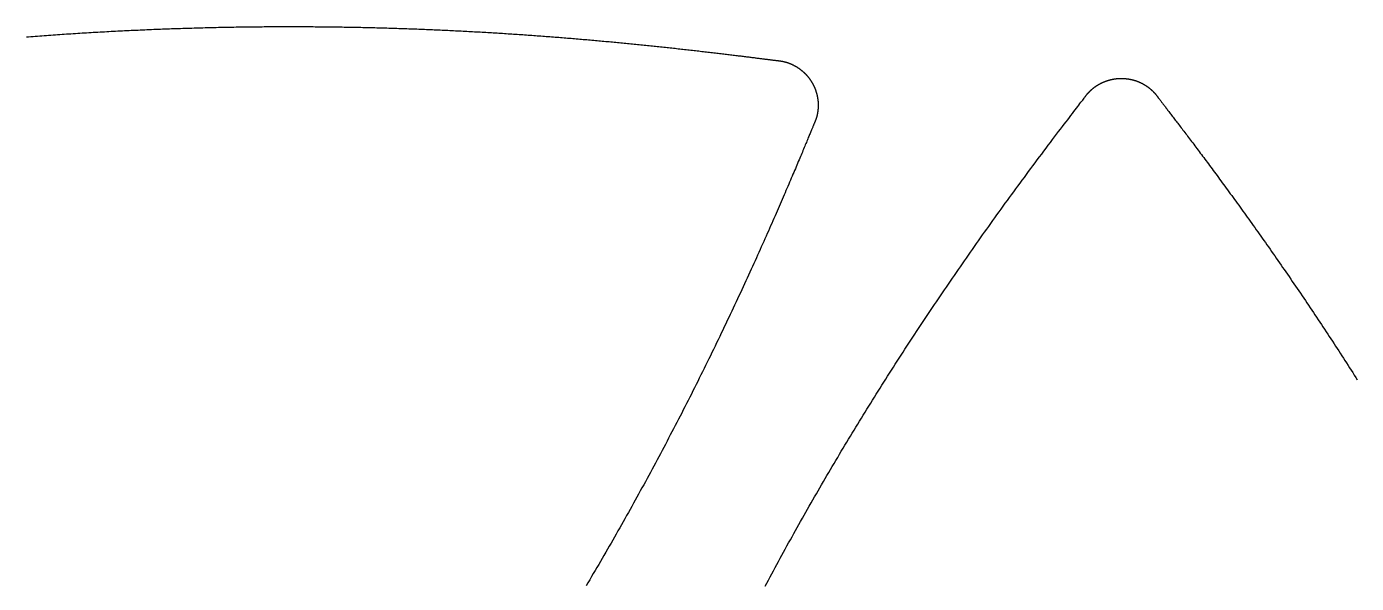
# Model space of a CAD drawing. Extents: x -3 to 136, y 0 to 121.
# Drawn here: x 27.73 to 54.78, y 16.17 to 27.5 of the extents above; entities that cross this region are included whole.
import ezdxf

# ---------------------------------------------------------------- set-up
doc = ezdxf.new("R2010")
doc.units = 0
doc.layers.get('0').update_dxf_attribs({"linetype": 'CONTINUOUS'})

msp = doc.modelspace()

# ---------------------------------------------------------------- linework, layer by layer
for points in [[(27.7228, 27.2941, 0), (27.7682, 27.2977, 0), (27.8136, 27.3011, 0), (27.8589, 27.3046, 0), (27.9043, 27.308, 0), (27.9497, 27.3114, 0), (27.9951, 27.3148, 0), (28.0405, 27.3182, 0), (28.0859, 27.3215, 0), (28.1313, 27.3248, 0), (28.1767, 27.328, 0), (28.2221, 27.3313, 0), (28.2675, 27.3345, 0), (28.3129, 27.3376, 0), (28.3583, 27.3408, 0), (28.4037, 27.3439, 0), (28.4491, 27.347, 0), (28.4945, 27.35, 0), (28.5399, 27.3531, 0), (28.5853, 27.356, 0), (28.6307, 27.359, 0), (28.6762, 27.362, 0), (28.7216, 27.3649, 0), (28.767, 27.3677, 0), (28.8124, 27.3706, 0), (28.8578, 27.3734, 0), (28.9032, 27.3762, 0), (28.9487, 27.379, 0), (28.9941, 27.3817, 0), (29.0395, 27.3844, 0), (29.0849, 27.3871, 0), (29.1304, 27.3897, 0), (29.1758, 27.3923, 0), (29.2213, 27.3949, 0), (29.2667, 27.3975, 0), (29.3122, 27.4, 0), (29.3576, 27.4025, 0), (29.4031, 27.4049, 0), (29.4485, 27.4074, 0), (29.494, 27.4098, 0), (29.5395, 27.4122, 0), (29.585, 27.4145, 0), (29.6304, 27.4168, 0), (29.6759, 27.4191, 0), (29.7214, 27.4214, 0), (29.7669, 27.4236, 0), (29.8124, 27.4258, 0), (29.8579, 27.428, 0), (29.9034, 27.4301, 0), (29.949, 27.4322, 0), (29.9945, 27.4343, 0), (30.04, 27.4363, 0), (30.0856, 27.4383, 0), (30.1311, 27.4403, 0), (30.1767, 27.4423, 0), (30.2222, 27.4442, 0), (30.2678, 27.4461, 0), (30.3134, 27.448, 0), (30.3589, 27.4498, 0), (30.4045, 27.4516, 0), (30.4501, 27.4534, 0), (30.4957, 27.4552, 0), (30.5413, 27.4569, 0), (30.5869, 27.4586, 0), (30.6326, 27.4602, 0), (30.6782, 27.4618, 0), (30.7238, 27.4634, 0), (30.7695, 27.465, 0), (30.8151, 27.4665, 0), (30.8608, 27.468, 0), (30.9065, 27.4695, 0), (30.9522, 27.471, 0), (30.9979, 27.4724, 0), (31.0435, 27.4738, 0), (31.089, 27.4751, 0), (31.1346, 27.4764, 0), (31.18, 27.4777, 0), (31.2254, 27.479, 0), (31.2708, 27.4802, 0), (31.3161, 27.4814, 0), (31.3613, 27.4825, 0), (31.4065, 27.4837, 0), (31.4517, 27.4848, 0), (31.4968, 27.4858, 0), (31.5418, 27.4869, 0), (31.5868, 27.4879, 0), (31.6318, 27.4888, 0), (31.6767, 27.4898, 0), (31.7215, 27.4907, 0), (31.7663, 27.4916, 0), (31.811, 27.4924, 0), (31.8557, 27.4932, 0), (31.9003, 27.494, 0), (31.9449, 27.4948, 0), (31.9894, 27.4955, 0), (32.0339, 27.4962, 0), (32.0783, 27.4969, 0), (32.1227, 27.4975, 0), (32.167, 27.4981, 0), (32.2113, 27.4987, 0), (32.2555, 27.4993, 0), (32.2997, 27.4998, 0), (32.3438, 27.5003, 0), (32.3878, 27.5007, 0), (32.4318, 27.5012, 0), (32.4758, 27.5016, 0), (32.5197, 27.5019, 0), (32.5635, 27.5023, 0), (32.6073, 27.5026, 0), (32.6511, 27.5029, 0), (32.6948, 27.5032, 0), (32.7384, 27.5034, 0), (32.782, 27.5036, 0), (32.8255, 27.5038, 0), (32.869, 27.5039, 0), (32.9124, 27.504, 0), (32.9558, 27.5041, 0), (32.9991, 27.5042, 0), (33.0424, 27.5042, 0), (33.0856, 27.5042, 0), (33.1288, 27.5042, 0), (33.1719, 27.5042, 0), (33.215, 27.5041, 0), (33.258, 27.504, 0), (33.301, 27.5039, 0), (33.3439, 27.5037, 0), (33.3868, 27.5035, 0), (33.4296, 27.5033, 0), (33.4723, 27.5031, 0), (33.515, 27.5028, 0), (33.5577, 27.5025, 0), (33.6003, 27.5022, 0), (33.6428, 27.5019, 0), (33.6853, 27.5015, 0), (33.7278, 27.5011, 0), (33.7702, 27.5007, 0), (33.8125, 27.5003, 0), (33.8548, 27.4998, 0), (33.897, 27.4993, 0), (33.9392, 27.4988, 0), (33.9813, 27.4982, 0), (34.0234, 27.4976, 0), (34.0654, 27.497, 0), (34.1074, 27.4964, 0), (34.1494, 27.4958, 0), (34.1912, 27.4951, 0), (34.233, 27.4944, 0), (34.2748, 27.4937, 0), (34.3165, 27.4929, 0), (34.3582, 27.4922, 0), (34.3998, 27.4914, 0), (34.4414, 27.4905, 0), (34.4829, 27.4897, 0), (34.5243, 27.4888, 0), (34.5657, 27.4879, 0), (34.6071, 27.487, 0), (34.6484, 27.4861, 0), (34.6897, 27.4851, 0), (34.7309, 27.4841, 0), (34.772, 27.4831, 0), (34.8131, 27.4821, 0), (34.8541, 27.481, 0), (34.8951, 27.4799, 0), (34.9361, 27.4788, 0), (34.977, 27.4777, 0), (35.0178, 27.4765, 0), (35.0586, 27.4753, 0), (35.0993, 27.4741, 0), (35.14, 27.4729, 0), (35.1806, 27.4717, 0), (35.2212, 27.4704, 0), (35.2617, 27.4691, 0), (35.3022, 27.4678, 0), (35.3426, 27.4665, 0), (35.383, 27.4651, 0), (35.4233, 27.4637, 0), (35.4636, 27.4623, 0), (35.5038, 27.4609, 0), (35.544, 27.4595, 0), (35.5841, 27.458, 0), (35.6241, 27.4565, 0), (35.6641, 27.455, 0), (35.7041, 27.4535, 0), (35.744, 27.4519, 0), (35.7838, 27.4504, 0), (35.8236, 27.4488, 0), (35.8634, 27.4472, 0), (35.9031, 27.4455, 0), (35.9427, 27.4439, 0), (35.9823, 27.4422, 0), (36.0219, 27.4405, 0), (36.0614, 27.4388, 0), (36.1008, 27.437, 0), (36.1402, 27.4353, 0), (36.1795, 27.4335, 0), (36.2188, 27.4317, 0), (36.258, 27.4299, 0), (36.2972, 27.428, 0), (36.3363, 27.4262, 0), (36.3754, 27.4243, 0), (36.4144, 27.4224, 0), (36.4534, 27.4205, 0), (36.4923, 27.4186, 0), (36.5312, 27.4166, 0), (36.57, 27.4146, 0), (36.6088, 27.4126, 0), (36.6475, 27.4106, 0), (36.6862, 27.4086, 0), (36.7248, 27.4066, 0), (36.7633, 27.4045, 0), (36.8019, 27.4024, 0), (36.8403, 27.4003, 0), (36.8787, 27.3982, 0), (36.9171, 27.396, 0), (36.9554, 27.3939, 0), (36.9936, 27.3917, 0), (37.0318, 27.3895, 0), (37.07, 27.3873, 0), (37.1081, 27.3851, 0), (37.1461, 27.3828, 0), (37.1841, 27.3805, 0), (37.222, 27.3783, 0), (37.2599, 27.376, 0), (37.2978, 27.3736, 0), (37.3356, 27.3713, 0), (37.3733, 27.369, 0), (37.411, 27.3666, 0), (37.4486, 27.3642, 0), (37.4862, 27.3618, 0), (37.5237, 27.3594, 0), (37.5612, 27.3569, 0), (37.5986, 27.3545, 0), (37.636, 27.352, 0), (37.6733, 27.3495, 0), (37.7106, 27.347, 0), (37.7478, 27.3445, 0), (37.785, 27.342, 0), (37.8221, 27.3394, 0), (37.8591, 27.3369, 0), (37.8961, 27.3343, 0), (37.9331, 27.3317, 0), (37.97, 27.3291, 0), (38.0069, 27.3265, 0), (38.0437, 27.3238, 0), (38.0804, 27.3212, 0), (38.1171, 27.3185, 0), (38.1538, 27.3158, 0), (38.1904, 27.3131, 0), (38.2269, 27.3104, 0), (38.2634, 27.3077, 0), (38.2999, 27.3049, 0), (38.3363, 27.3021, 0), (38.3726, 27.2994, 0), (38.4089, 27.2966, 0), (38.4452, 27.2938, 0), (38.4813, 27.291, 0), (38.5175, 27.2881, 0), (38.5536, 27.2853, 0), (38.5896, 27.2824, 0), (38.6256, 27.2796, 0), (38.6615, 27.2767, 0), (38.6974, 27.2738, 0), (38.7332, 27.2709, 0), (38.769, 27.2679, 0), (38.8047, 27.265, 0), (38.8404, 27.262, 0), (38.876, 27.2591, 0), (38.9116, 27.2561, 0), (38.9471, 27.2531, 0), (38.9826, 27.2501, 0), (39.018, 27.2471, 0), (39.0534, 27.2441, 0), (39.0887, 27.241, 0), (39.1239, 27.238, 0), (39.1591, 27.2349, 0), (39.1943, 27.2318, 0), (39.2294, 27.2287, 0), (39.2645, 27.2256, 0), (39.2995, 27.2225, 0), (39.3344, 27.2194, 0), (39.3693, 27.2163, 0), (39.4042, 27.2131, 0), (39.439, 27.21, 0), (39.4737, 27.2068, 0), (39.5084, 27.2036, 0), (39.5431, 27.2004, 0), (39.5777, 27.1972, 0), (39.6122, 27.194, 0), (39.6467, 27.1908, 0), (39.6811, 27.1875, 0), (39.7155, 27.1843, 0), (39.7499, 27.181, 0), (39.7842, 27.1778, 0), (39.8184, 27.1745, 0), (39.8526, 27.1712, 0), (39.8867, 27.1679, 0), (39.9208, 27.1646, 0), (39.9548, 27.1613, 0), (39.9888, 27.158, 0), (40.0227, 27.1546, 0), (40.0566, 27.1513, 0), (40.0904, 27.1479, 0), (40.1242, 27.1446, 0), (40.1579, 27.1412, 0), (40.1916, 27.1378, 0), (40.2252, 27.1344, 0), (40.2588, 27.131, 0), (40.2923, 27.1276, 0), (40.3258, 27.1242, 0), (40.3592, 27.1208, 0), (40.3925, 27.1173, 0), (40.4259, 27.1139, 0), (40.4591, 27.1104, 0), (40.4923, 27.107, 0), (40.5255, 27.1035, 0), (40.5586, 27.1, 0), (40.5916, 27.0965, 0), (40.6247, 27.0931, 0), (40.6576, 27.0896, 0), (40.6905, 27.086, 0), (40.7234, 27.0825, 0), (40.7562, 27.079, 0), (40.7889, 27.0755, 0), (40.8216, 27.0719, 0), (40.8543, 27.0684, 0), (40.8868, 27.0648, 0), (40.9194, 27.0613, 0), (40.9519, 27.0577, 0), (40.9843, 27.0541, 0), (41.0167, 27.0506, 0), (41.0491, 27.047, 0), (41.0813, 27.0434, 0), (41.1136, 27.0398, 0), (41.1458, 27.0362, 0), (41.1779, 27.0326, 0), (41.21, 27.029, 0), (41.242, 27.0253, 0), (41.274, 27.0217, 0), (41.3059, 27.0181, 0), (41.3378, 27.0144, 0), (41.3696, 27.0108, 0), (41.4014, 27.0071, 0), (41.4331, 27.0035, 0), (41.4647, 26.9998, 0), (41.4961, 26.9962, 0), (41.5272, 26.9926, 0), (41.5582, 26.989, 0), (41.589, 26.9854, 0), (41.6195, 26.9818, 0), (41.6499, 26.9782, 0), (41.68, 26.9746, 0), (41.7099, 26.9711, 0), (41.7396, 26.9676, 0), (41.769, 26.9641, 0), (41.7982, 26.9606, 0), (41.8272, 26.9571, 0), (41.856, 26.9537, 0), (41.8844, 26.9503, 0), (41.9127, 26.9469, 0), (41.9407, 26.9435, 0), (41.9684, 26.9402, 0), (41.9959, 26.9368, 0), (42.0231, 26.9335, 0), (42.05, 26.9303, 0), (42.0767, 26.927, 0), (42.103, 26.9238, 0), (42.1291, 26.9206, 0), (42.155, 26.9174, 0), (42.1805, 26.9143, 0), (42.2057, 26.9112, 0), (42.2307, 26.9081, 0), (42.2553, 26.9051, 0), (42.2796, 26.9021, 0), (42.3037, 26.8991, 0), (42.3274, 26.8961, 0), (42.3508, 26.8932, 0), (42.3739, 26.8904, 0), (42.3966, 26.8875, 0), (42.4191, 26.8847, 0), (42.4411, 26.882, 0), (42.4629, 26.8792, 0), (42.4843, 26.8766, 0), (42.5054, 26.8739, 0), (42.5261, 26.8713, 0), (42.5465, 26.8688, 0), (42.5665, 26.8662, 0), (42.5862, 26.8638, 0), (42.6055, 26.8613, 0), (42.6244, 26.859, 0), (42.643, 26.8566, 0), (42.6612, 26.8543, 0), (42.679, 26.8521, 0), (42.6964, 26.8499, 0), (42.7134, 26.8477, 0), (42.7301, 26.8456, 0), (42.7463, 26.8436, 0), (42.7622, 26.8416, 0), (42.7776, 26.8396, 0), (42.7927, 26.8377, 0), (42.8073, 26.8359, 0), (42.8215, 26.8341, 0), (42.8353, 26.8323, 0), (42.8487, 26.8307, 0), (42.8617, 26.829, 0), (42.8742, 26.8275, 0), (42.8863, 26.826, 0), (42.8979, 26.8245, 0), (42.9091, 26.8231, 0), (42.9199, 26.8218, 0), (42.9302, 26.8205, 0), (42.9401, 26.8193, 0), (42.9495, 26.8181, 0), (42.9584, 26.8171, 0), (42.9669, 26.816, 0), (42.9749, 26.8151, 0), (42.9824, 26.8142, 0), (42.9895, 26.8133, 0), (42.9961, 26.8126, 0), (43.0022, 26.8119, 0), (43.0078, 26.8113, 0), (43.0129, 26.8107, 0), (43.0175, 26.8102, 0), (43.0216, 26.8098, 0)], [(43.0216, 26.8098, 0), (43.026, 26.8093, 0), (43.0305, 26.8089, 0), (43.0349, 26.8084, 0), (43.0393, 26.8078, 0), (43.0437, 26.8073, 0), (43.0482, 26.8067, 0), (43.0526, 26.8061, 0), (43.057, 26.8055, 0), (43.0614, 26.8049, 0), (43.0658, 26.8042, 0), (43.0702, 26.8035, 0), (43.0746, 26.8028, 0), (43.079, 26.8021, 0), (43.0833, 26.8014, 0), (43.0877, 26.8006, 0), (43.0921, 26.7998, 0), (43.0965, 26.799, 0), (43.1008, 26.7981, 0), (43.1052, 26.7973, 0), (43.1096, 26.7964, 0), (43.1139, 26.7955, 0), (43.1183, 26.7946, 0), (43.1226, 26.7936, 0), (43.1269, 26.7926, 0), (43.1313, 26.7916, 0), (43.1356, 26.7906, 0), (43.1399, 26.7896, 0), (43.1442, 26.7885, 0), (43.1485, 26.7874, 0), (43.1528, 26.7863, 0), (43.1571, 26.7852, 0), (43.1614, 26.784, 0), (43.1657, 26.7829, 0), (43.17, 26.7817, 0), (43.1743, 26.7805, 0), (43.1785, 26.7792, 0), (43.1828, 26.778, 0), (43.1871, 26.7767, 0), (43.1913, 26.7754, 0), (43.1956, 26.774, 0), (43.1998, 26.7727, 0), (43.204, 26.7713, 0), (43.2082, 26.7699, 0), (43.2125, 26.7685, 0), (43.2167, 26.7671, 0), (43.2209, 26.7656, 0), (43.2251, 26.7642, 0), (43.2293, 26.7627, 0), (43.2334, 26.7612, 0), (43.2376, 26.7596, 0), (43.2418, 26.7581, 0), (43.2459, 26.7565, 0), (43.2501, 26.7549, 0), (43.2542, 26.7533, 0), (43.2584, 26.7516, 0), (43.2625, 26.7499, 0), (43.2666, 26.7483, 0), (43.2707, 26.7466, 0), (43.2748, 26.7448, 0), (43.2789, 26.7431, 0), (43.283, 26.7413, 0), (43.2871, 26.7395, 0), (43.2912, 26.7377, 0), (43.2952, 26.7359, 0), (43.2993, 26.734, 0), (43.3033, 26.7322, 0), (43.3074, 26.7303, 0), (43.3114, 26.7284, 0), (43.3154, 26.7264, 0), (43.3194, 26.7245, 0), (43.3234, 26.7225, 0), (43.3274, 26.7205, 0), (43.3314, 26.7185, 0), (43.3354, 26.7165, 0), (43.3393, 26.7144, 0), (43.3433, 26.7123, 0), (43.3472, 26.7102, 0), (43.3511, 26.7081, 0), (43.3551, 26.706, 0), (43.359, 26.7038, 0), (43.3629, 26.7017, 0), (43.3667, 26.6995, 0), (43.3706, 26.6973, 0), (43.3745, 26.6951, 0), (43.3783, 26.6928, 0), (43.3822, 26.6905, 0), (43.386, 26.6883, 0), (43.3898, 26.686, 0), (43.3936, 26.6836, 0), (43.3974, 26.6813, 0), (43.4012, 26.679, 0), (43.4049, 26.6766, 0), (43.4087, 26.6742, 0), (43.4124, 26.6718, 0), (43.4162, 26.6694, 0), (43.4199, 26.6669, 0), (43.4236, 26.6644, 0), (43.4273, 26.662, 0), (43.431, 26.6595, 0), (43.4346, 26.6569, 0), (43.4383, 26.6544, 0), (43.4419, 26.6518, 0), (43.4455, 26.6493, 0), (43.4492, 26.6467, 0), (43.4528, 26.6441, 0), (43.4564, 26.6415, 0), (43.4599, 26.6388, 0), (43.4635, 26.6361, 0), (43.4671, 26.6335, 0), (43.4706, 26.6308, 0), (43.4741, 26.6281, 0), (43.4776, 26.6253, 0), (43.4811, 26.6226, 0), (43.4846, 26.6198, 0), (43.4881, 26.617, 0), (43.4916, 26.6142, 0), (43.495, 26.6114, 0), (43.4984, 26.6086, 0), (43.5019, 26.6058, 0), (43.5053, 26.6029, 0), (43.5087, 26.6, 0), (43.512, 26.5971, 0), (43.5154, 26.5942, 0), (43.5188, 26.5913, 0), (43.5221, 26.5883, 0), (43.5254, 26.5854, 0), (43.5287, 26.5824, 0), (43.532, 26.5794, 0), (43.5353, 26.5764, 0), (43.5386, 26.5733, 0), (43.5418, 26.5703, 0), (43.545, 26.5672, 0), (43.5483, 26.5641, 0), (43.5515, 26.5611, 0), (43.5547, 26.5579, 0), (43.5578, 26.5548, 0), (43.561, 26.5517, 0), (43.5642, 26.5485, 0), (43.5673, 26.5453, 0), (43.5704, 26.5422, 0), (43.5735, 26.539, 0), (43.5766, 26.5357, 0), (43.5797, 26.5325, 0), (43.5827, 26.5293, 0), (43.5858, 26.526, 0), (43.5888, 26.5227, 0), (43.5918, 26.5194, 0), (43.5948, 26.5161, 0), (43.5978, 26.5128, 0), (43.6007, 26.5094, 0), (43.6037, 26.5061, 0), (43.6066, 26.5027, 0), (43.6095, 26.4993, 0), (43.6124, 26.4959, 0), (43.6153, 26.4925, 0), (43.6182, 26.4891, 0), (43.621, 26.4857, 0), (43.6238, 26.4822, 0), (43.6267, 26.4788, 0), (43.6294, 26.4753, 0), (43.6322, 26.4718, 0), (43.635, 26.4683, 0), (43.6377, 26.4648, 0), (43.6405, 26.4613, 0), (43.6432, 26.4578, 0), (43.6458, 26.4542, 0), (43.6485, 26.4506, 0), (43.6512, 26.4471, 0), (43.6538, 26.4435, 0), (43.6564, 26.4399, 0), (43.659, 26.4363, 0), (43.6616, 26.4326, 0), (43.6642, 26.429, 0), (43.6667, 26.4254, 0), (43.6693, 26.4217, 0), (43.6718, 26.418, 0), (43.6743, 26.4143, 0), (43.6768, 26.4106, 0), (43.6792, 26.4069, 0), (43.6817, 26.4032, 0), (43.6841, 26.3995, 0), (43.6865, 26.3958, 0), (43.6889, 26.392, 0), (43.6913, 26.3882, 0), (43.6936, 26.3845, 0), (43.6959, 26.3807, 0), (43.6983, 26.3769, 0), (43.7006, 26.3731, 0), (43.7028, 26.3692, 0), (43.7051, 26.3654, 0), (43.7073, 26.3616, 0), (43.7096, 26.3577, 0), (43.7118, 26.3538, 0), (43.714, 26.35, 0), (43.7161, 26.3461, 0), (43.7183, 26.3422, 0), (43.7204, 26.3383, 0), (43.7225, 26.3344, 0), (43.7246, 26.3304, 0), (43.7267, 26.3265, 0), (43.7287, 26.3226, 0), (43.7308, 26.3186, 0), (43.7328, 26.3146, 0), (43.7348, 26.3107, 0), (43.7368, 26.3067, 0), (43.7387, 26.3027, 0), (43.7407, 26.2987, 0), (43.7426, 26.2947, 0), (43.7445, 26.2906, 0), (43.7464, 26.2866, 0), (43.7483, 26.2826, 0), (43.7501, 26.2785, 0), (43.7519, 26.2744, 0), (43.7537, 26.2704, 0), (43.7555, 26.2663, 0), (43.7573, 26.2622, 0), (43.759, 26.2581, 0), (43.7608, 26.254, 0), (43.7625, 26.2499, 0), (43.7642, 26.2457, 0), (43.7658, 26.2416, 0), (43.7675, 26.2375, 0), (43.7691, 26.2333, 0), (43.7707, 26.2291, 0), (43.7723, 26.225, 0), (43.7739, 26.2208, 0), (43.7755, 26.2166, 0), (43.777, 26.2124, 0), (43.7785, 26.2082, 0), (43.78, 26.204, 0), (43.7815, 26.1998, 0), (43.7829, 26.1956, 0), (43.7843, 26.1913, 0), (43.7857, 26.1871, 0), (43.7871, 26.1829, 0), (43.7885, 26.1786, 0), (43.7898, 26.1744, 0), (43.7912, 26.1701, 0), (43.7925, 26.1659, 0), (43.7938, 26.1616, 0), (43.795, 26.1573, 0), (43.7963, 26.153, 0), (43.7975, 26.1488, 0), (43.7987, 26.1445, 0), (43.7999, 26.1402, 0), (43.801, 26.1359, 0), (43.8022, 26.1316, 0), (43.8033, 26.1272, 0), (43.8044, 26.1229, 0), (43.8054, 26.1186, 0), (43.8065, 26.1143, 0), (43.8075, 26.11, 0), (43.8085, 26.1056, 0), (43.8095, 26.1013, 0), (43.8105, 26.0969, 0), (43.8114, 26.0926, 0), (43.8124, 26.0882, 0), (43.8133, 26.0839, 0), (43.8141, 26.0795, 0), (43.815, 26.0752, 0), (43.8159, 26.0708, 0), (43.8167, 26.0664, 0), (43.8175, 26.062, 0), (43.8182, 26.0577, 0), (43.819, 26.0533, 0), (43.8197, 26.0489, 0), (43.8205, 26.0445, 0), (43.8211, 26.0401, 0), (43.8218, 26.0357, 0), (43.8225, 26.0313, 0), (43.8231, 26.0269, 0), (43.8237, 26.0225, 0), (43.8243, 26.0181, 0), (43.8248, 26.0137, 0), (43.8254, 26.0093, 0), (43.8259, 26.0049, 0), (43.8264, 26.0004, 0), (43.8269, 25.996, 0), (43.8273, 25.9916, 0), (43.8278, 25.9872, 0), (43.8282, 25.9827, 0), (43.8286, 25.9783, 0), (43.8289, 25.9739, 0), (43.8293, 25.9694, 0), (43.8296, 25.965, 0), (43.8299, 25.9606, 0), (43.8302, 25.9561, 0), (43.8305, 25.9517, 0), (43.8307, 25.9472, 0), (43.8309, 25.9428, 0), (43.8311, 25.9383, 0), (43.8313, 25.9339, 0), (43.8314, 25.9294, 0), (43.8315, 25.925, 0), (43.8317, 25.9205, 0), (43.8317, 25.9161, 0), (43.8318, 25.9116, 0), (43.8318, 25.9072, 0), (43.8319, 25.9027, 0), (43.8319, 25.8983, 0), (43.8318, 25.8938, 0), (43.8318, 25.8894, 0), (43.8317, 25.8849, 0), (43.8316, 25.8804, 0), (43.8315, 25.876, 0), (43.8314, 25.8715, 0), (43.8312, 25.8671, 0), (43.831, 25.8626, 0), (43.8308, 25.8581, 0), (43.8306, 25.8537, 0), (43.8304, 25.8492, 0), (43.8301, 25.8448, 0), (43.8298, 25.8403, 0), (43.8295, 25.8359, 0), (43.8292, 25.8314, 0), (43.8288, 25.827, 0), (43.8284, 25.8226, 0), (43.828, 25.8181, 0), (43.8276, 25.8137, 0), (43.8271, 25.8093, 0), (43.8267, 25.8048, 0), (43.8262, 25.8004, 0), (43.8257, 25.796, 0), (43.8251, 25.7916, 0), (43.8246, 25.7872, 0), (43.824, 25.7827, 0), (43.8234, 25.7783, 0), (43.8228, 25.7739, 0), (43.8221, 25.7695, 0), (43.8215, 25.7651, 0), (43.8208, 25.7607, 0), (43.8201, 25.7563, 0), (43.8193, 25.752, 0), (43.8186, 25.7476, 0), (43.8178, 25.7432, 0), (43.817, 25.7388, 0), (43.8162, 25.7345, 0), (43.8153, 25.7301, 0), (43.8145, 25.7257, 0), (43.8136, 25.7214, 0), (43.8127, 25.717, 0), (43.8118, 25.7127, 0), (43.8108, 25.7083, 0), (43.8098, 25.704, 0), (43.8088, 25.6997, 0), (43.8078, 25.6954, 0), (43.8068, 25.691, 0), (43.8057, 25.6867, 0), (43.8046, 25.6824, 0), (43.8035, 25.6781, 0), (43.8024, 25.6738, 0), (43.8012, 25.6695, 0), (43.8001, 25.6652, 0), (43.7989, 25.661, 0), (43.7977, 25.6567, 0), (43.7964, 25.6524, 0), (43.7952, 25.6482, 0), (43.7939, 25.6439, 0), (43.7926, 25.6397, 0), (43.7913, 25.6354, 0), (43.7899, 25.6312, 0), (43.7886, 25.6269, 0), (43.7872, 25.6227, 0), (43.7857, 25.6185, 0), (43.7843, 25.6143, 0), (43.7829, 25.6101, 0), (43.7814, 25.6059, 0), (43.7799, 25.6017, 0), (43.7784, 25.5975, 0), (43.7768, 25.5934, 0), (43.7753, 25.5892, 0), (43.7737, 25.5851, 0), (43.7721, 25.5809, 0), (43.7704, 25.5768, 0), (43.7688, 25.5726, 0), (43.7671, 25.5685, 0), (43.7654, 25.5644, 0), (43.7637, 25.5603, 0), (43.762, 25.5562, 0), (43.7602, 25.5521, 0), (43.7584, 25.548, 0), (43.7566, 25.5439, 0), (43.7548, 25.5399, 0)], [(49.2663, 26.0791, 0), (49.2689, 26.0827, 0), (49.2715, 26.0863, 0), (49.2742, 26.0899, 0), (49.2769, 26.0935, 0), (49.2795, 26.097, 0), (49.2822, 26.1006, 0), (49.285, 26.1041, 0), (49.2877, 26.1076, 0), (49.2904, 26.1111, 0), (49.2932, 26.1146, 0), (49.296, 26.1181, 0), (49.2988, 26.1215, 0), (49.3016, 26.1249, 0), (49.3045, 26.1284, 0), (49.3073, 26.1318, 0), (49.3102, 26.1352, 0), (49.3131, 26.1385, 0), (49.316, 26.1419, 0), (49.319, 26.1452, 0), (49.3219, 26.1486, 0), (49.3249, 26.1519, 0), (49.3278, 26.1552, 0), (49.3308, 26.1585, 0), (49.3338, 26.1617, 0), (49.3369, 26.165, 0), (49.3399, 26.1682, 0), (49.343, 26.1715, 0), (49.3461, 26.1747, 0), (49.3492, 26.1779, 0), (49.3523, 26.181, 0), (49.3554, 26.1842, 0), (49.3585, 26.1873, 0), (49.3617, 26.1905, 0), (49.3649, 26.1936, 0), (49.3681, 26.1967, 0), (49.3713, 26.1997, 0), (49.3745, 26.2028, 0), (49.3777, 26.2058, 0), (49.381, 26.2089, 0), (49.3842, 26.2119, 0), (49.3875, 26.2149, 0), (49.3908, 26.2179, 0), (49.3941, 26.2208, 0), (49.3975, 26.2238, 0), (49.4008, 26.2267, 0), (49.4042, 26.2296, 0), (49.4076, 26.2325, 0), (49.4109, 26.2354, 0), (49.4143, 26.2382, 0), (49.4178, 26.2411, 0), (49.4212, 26.2439, 0), (49.4246, 26.2467, 0), (49.4281, 26.2495, 0), (49.4316, 26.2523, 0), (49.4351, 26.2551, 0), (49.4386, 26.2578, 0), (49.4421, 26.2605, 0), (49.4456, 26.2632, 0), (49.4492, 26.2659, 0), (49.4527, 26.2686, 0), (49.4563, 26.2713, 0), (49.4599, 26.2739, 0), (49.4635, 26.2765, 0), (49.4671, 26.2791, 0), (49.4708, 26.2817, 0), (49.4744, 26.2843, 0), (49.4781, 26.2868, 0), (49.4817, 26.2893, 0), (49.4854, 26.2919, 0), (49.4891, 26.2944, 0), (49.4928, 26.2968, 0), (49.4965, 26.2993, 0), (49.5003, 26.3017, 0), (49.504, 26.3042, 0), (49.5078, 26.3066, 0), (49.5116, 26.3089, 0), (49.5153, 26.3113, 0), (49.5191, 26.3137, 0), (49.5229, 26.316, 0), (49.5267, 26.3183, 0), (49.5306, 26.3206, 0), (49.5344, 26.3228, 0), (49.5383, 26.3251, 0), (49.5421, 26.3273, 0), (49.546, 26.3295, 0), (49.5499, 26.3317, 0), (49.5537, 26.3339, 0), (49.5576, 26.3361, 0), (49.5615, 26.3382, 0), (49.5655, 26.3403, 0), (49.5694, 26.3424, 0), (49.5733, 26.3445, 0), (49.5773, 26.3465, 0), (49.5812, 26.3486, 0), (49.5852, 26.3506, 0), (49.5892, 26.3526, 0), (49.5932, 26.3545, 0), (49.5972, 26.3565, 0), (49.6012, 26.3584, 0), (49.6052, 26.3604, 0), (49.6092, 26.3623, 0), (49.6133, 26.3641, 0), (49.6173, 26.366, 0), (49.6213, 26.3678, 0), (49.6254, 26.3696, 0), (49.6295, 26.3714, 0), (49.6336, 26.3732, 0), (49.6376, 26.375, 0), (49.6417, 26.3767, 0), (49.6458, 26.3784, 0), (49.65, 26.3801, 0), (49.6541, 26.3818, 0), (49.6582, 26.3835, 0), (49.6623, 26.3851, 0), (49.6665, 26.3867, 0), (49.6706, 26.3883, 0), (49.6748, 26.3899, 0), (49.679, 26.3915, 0), (49.6831, 26.393, 0), (49.6873, 26.3945, 0), (49.6915, 26.396, 0), (49.6957, 26.3975, 0), (49.6999, 26.3989, 0), (49.7041, 26.4004, 0), (49.7084, 26.4018, 0), (49.7126, 26.4032, 0), (49.7168, 26.4046, 0), (49.7211, 26.4059, 0), (49.7253, 26.4073, 0), (49.7296, 26.4086, 0), (49.7338, 26.4099, 0), (49.7381, 26.4111, 0), (49.7424, 26.4124, 0), (49.7467, 26.4136, 0), (49.7509, 26.4148, 0), (49.7552, 26.416, 0), (49.7595, 26.4172, 0), (49.7639, 26.4183, 0), (49.7682, 26.4195, 0), (49.7725, 26.4206, 0), (49.7768, 26.4216, 0), (49.7811, 26.4227, 0), (49.7855, 26.4238, 0), (49.7898, 26.4248, 0), (49.7942, 26.4258, 0), (49.7985, 26.4268, 0), (49.8029, 26.4277, 0), (49.8073, 26.4287, 0), (49.8116, 26.4296, 0), (49.816, 26.4305, 0), (49.8204, 26.4314, 0), (49.8248, 26.4322, 0), (49.8291, 26.433, 0), (49.8335, 26.4339, 0), (49.8379, 26.4346, 0), (49.8423, 26.4354, 0), (49.8467, 26.4362, 0), (49.8511, 26.4369, 0), (49.8555, 26.4376, 0), (49.8599, 26.4383, 0), (49.8643, 26.4389, 0), (49.8687, 26.4396, 0), (49.8731, 26.4402, 0), (49.8775, 26.4408, 0), (49.882, 26.4414, 0), (49.8864, 26.4419, 0), (49.8908, 26.4425, 0), (49.8952, 26.443, 0), (49.8997, 26.4435, 0), (49.9041, 26.4439, 0), (49.9085, 26.4444, 0), (49.9129, 26.4448, 0), (49.9174, 26.4452, 0), (49.9218, 26.4456, 0), (49.9262, 26.446, 0), (49.9307, 26.4463, 0), (49.9351, 26.4466, 0), (49.9396, 26.4469, 0), (49.944, 26.4472, 0), (49.9484, 26.4475, 0), (49.9529, 26.4477, 0), (49.9573, 26.4479, 0), (49.9618, 26.4481, 0), (49.9662, 26.4483, 0), (49.9707, 26.4484, 0), (49.9751, 26.4485, 0), (49.9796, 26.4486, 0), (49.984, 26.4487, 0), (49.9885, 26.4488, 0), (49.9929, 26.4488, 0), (49.9974, 26.4489, 0), (50.0018, 26.4489, 0), (50.0063, 26.4488, 0), (50.0107, 26.4488, 0), (50.0151, 26.4487, 0), (50.0196, 26.4486, 0), (50.024, 26.4485, 0), (50.0285, 26.4484, 0), (50.0329, 26.4483, 0), (50.0374, 26.4481, 0), (50.0418, 26.4479, 0), (50.0463, 26.4477, 0), (50.0507, 26.4474, 0), (50.0552, 26.4472, 0), (50.0596, 26.4469, 0), (50.0641, 26.4466, 0), (50.0685, 26.4463, 0), (50.0729, 26.4459, 0), (50.0774, 26.4456, 0), (50.0818, 26.4452, 0), (50.0862, 26.4448, 0), (50.0907, 26.4444, 0), (50.0951, 26.4439, 0), (50.0995, 26.4434, 0), (50.104, 26.4429, 0), (50.1084, 26.4424, 0), (50.1128, 26.4419, 0), (50.1172, 26.4413, 0), (50.1217, 26.4408, 0), (50.1261, 26.4402, 0), (50.1305, 26.4395, 0), (50.1349, 26.4389, 0), (50.1393, 26.4382, 0), (50.1437, 26.4376, 0), (50.1481, 26.4368, 0), (50.1525, 26.4361, 0), (50.1569, 26.4354, 0), (50.1613, 26.4346, 0), (50.1657, 26.4338, 0), (50.1701, 26.433, 0), (50.1745, 26.4322, 0), (50.1789, 26.4313, 0), (50.1833, 26.4304, 0), (50.1876, 26.4295, 0), (50.192, 26.4286, 0), (50.1964, 26.4277, 0), (50.2007, 26.4267, 0), (50.2051, 26.4257, 0), (50.2094, 26.4247, 0), (50.2137, 26.4237, 0), (50.2181, 26.4227, 0), (50.2224, 26.4216, 0), (50.2267, 26.4205, 0), (50.231, 26.4194, 0), (50.2353, 26.4183, 0), (50.2397, 26.4171, 0), (50.244, 26.416, 0), (50.2482, 26.4148, 0), (50.2525, 26.4136, 0), (50.2568, 26.4123, 0), (50.2611, 26.4111, 0), (50.2653, 26.4098, 0), (50.2696, 26.4085, 0), (50.2739, 26.4072, 0), (50.2781, 26.4059, 0), (50.2823, 26.4045, 0), (50.2866, 26.4031, 0), (50.2908, 26.4017, 0), (50.295, 26.4003, 0), (50.2992, 26.3989, 0), (50.3034, 26.3974, 0), (50.3076, 26.396, 0), (50.3118, 26.3945, 0), (50.316, 26.393, 0), (50.3202, 26.3914, 0), (50.3243, 26.3899, 0), (50.3285, 26.3883, 0), (50.3326, 26.3867, 0), (50.3368, 26.3851, 0), (50.3409, 26.3834, 0), (50.345, 26.3818, 0), (50.3492, 26.3801, 0), (50.3533, 26.3784, 0), (50.3574, 26.3767, 0), (50.3615, 26.3749, 0), (50.3655, 26.3732, 0), (50.3696, 26.3714, 0), (50.3737, 26.3696, 0), (50.3778, 26.3678, 0), (50.3818, 26.3659, 0), (50.3858, 26.3641, 0), (50.3899, 26.3622, 0), (50.3939, 26.3603, 0), (50.3979, 26.3584, 0), (50.4019, 26.3565, 0), (50.4059, 26.3545, 0), (50.4099, 26.3525, 0), (50.4139, 26.3505, 0), (50.4178, 26.3485, 0), (50.4218, 26.3465, 0), (50.4258, 26.3444, 0), (50.4297, 26.3423, 0), (50.4336, 26.3403, 0), (50.4375, 26.3381, 0), (50.4414, 26.336, 0), (50.4453, 26.3339, 0), (50.4492, 26.3317, 0), (50.4531, 26.3295, 0), (50.457, 26.3273, 0), (50.4608, 26.325, 0), (50.4647, 26.3228, 0), (50.4685, 26.3205, 0), (50.4724, 26.3182, 0), (50.4762, 26.3159, 0), (50.48, 26.3136, 0), (50.4838, 26.3112, 0), (50.4875, 26.3089, 0), (50.4913, 26.3065, 0), (50.4951, 26.3041, 0), (50.4988, 26.3017, 0), (50.5026, 26.2992, 0), (50.5063, 26.2968, 0), (50.51, 26.2943, 0), (50.5137, 26.2918, 0), (50.5174, 26.2893, 0), (50.521, 26.2868, 0), (50.5247, 26.2842, 0), (50.5283, 26.2816, 0), (50.532, 26.2791, 0), (50.5356, 26.2765, 0), (50.5392, 26.2738, 0), (50.5428, 26.2712, 0), (50.5463, 26.2685, 0), (50.5499, 26.2659, 0), (50.5534, 26.2632, 0), (50.557, 26.2605, 0), (50.5605, 26.2578, 0), (50.564, 26.255, 0), (50.5675, 26.2523, 0), (50.5709, 26.2495, 0), (50.5744, 26.2467, 0), (50.5779, 26.2439, 0), (50.5813, 26.241, 0), (50.5847, 26.2382, 0), (50.5881, 26.2353, 0), (50.5915, 26.2325, 0), (50.5949, 26.2296, 0), (50.5982, 26.2267, 0), (50.6016, 26.2237, 0), (50.6049, 26.2208, 0), (50.6082, 26.2178, 0), (50.6115, 26.2148, 0), (50.6148, 26.2118, 0), (50.6181, 26.2088, 0), (50.6213, 26.2058, 0), (50.6245, 26.2028, 0), (50.6278, 26.1997, 0), (50.631, 26.1966, 0), (50.6342, 26.1935, 0), (50.6373, 26.1904, 0), (50.6405, 26.1873, 0), (50.6436, 26.1842, 0), (50.6468, 26.181, 0), (50.6499, 26.1778, 0), (50.653, 26.1746, 0), (50.656, 26.1714, 0), (50.6591, 26.1682, 0), (50.6621, 26.165, 0), (50.6652, 26.1617, 0), (50.6682, 26.1585, 0), (50.6712, 26.1552, 0), (50.6742, 26.1519, 0), (50.6771, 26.1486, 0), (50.6801, 26.1452, 0), (50.683, 26.1419, 0), (50.6859, 26.1385, 0), (50.6888, 26.1352, 0), (50.6917, 26.1318, 0), (50.6945, 26.1284, 0), (50.6974, 26.1249, 0), (50.7002, 26.1215, 0), (50.703, 26.118, 0), (50.7058, 26.1146, 0), (50.7086, 26.1111, 0), (50.7113, 26.1076, 0), (50.714, 26.1041, 0), (50.7168, 26.1006, 0), (50.7195, 26.097, 0), (50.7221, 26.0935, 0), (50.7248, 26.0899, 0), (50.7275, 26.0863, 0), (50.7301, 26.0827, 0), (50.7327, 26.0791, 0)], [(42.7516, 16.1082, 0), (42.7854, 16.1716, 0), (42.8193, 16.235, 0), (42.8532, 16.2983, 0), (42.8872, 16.3615, 0), (42.9213, 16.4247, 0), (42.9554, 16.4879, 0), (42.9896, 16.551, 0), (43.0238, 16.614, 0), (43.0582, 16.6771, 0), (43.0925, 16.74, 0), (43.127, 16.8029, 0), (43.1615, 16.8658, 0), (43.1961, 16.9286, 0), (43.2307, 16.9914, 0), (43.2654, 17.0541, 0), (43.3002, 17.1168, 0), (43.3351, 17.1795, 0), (43.37, 17.2421, 0), (43.4049, 17.3046, 0), (43.44, 17.3672, 0), (43.4751, 17.4296, 0), (43.5103, 17.4921, 0), (43.5455, 17.5544, 0), (43.5809, 17.6168, 0), (43.6162, 17.6791, 0), (43.6517, 17.7414, 0), (43.6872, 17.8036, 0), (43.7228, 17.8658, 0), (43.7585, 17.9279, 0), (43.7942, 17.99, 0), (43.83, 18.0521, 0), (43.8659, 18.1142, 0), (43.9019, 18.1762, 0), (43.9379, 18.2381, 0), (43.974, 18.3, 0), (44.0101, 18.3619, 0), (44.0464, 18.4238, 0), (44.0827, 18.4856, 0), (44.119, 18.5474, 0), (44.1555, 18.6091, 0), (44.192, 18.6708, 0), (44.2286, 18.7325, 0), (44.2653, 18.7942, 0), (44.302, 18.8558, 0), (44.3388, 18.9174, 0), (44.3757, 18.9789, 0), (44.4127, 19.0404, 0), (44.4497, 19.1019, 0), (44.4869, 19.1634, 0), (44.5241, 19.2248, 0), (44.5613, 19.2862, 0), (44.5987, 19.3476, 0), (44.6361, 19.4089, 0), (44.6736, 19.4702, 0), (44.7111, 19.5315, 0), (44.7488, 19.5927, 0), (44.7865, 19.654, 0), (44.8243, 19.7152, 0), (44.8622, 19.7763, 0), (44.9002, 19.8375, 0), (44.9382, 19.8986, 0), (44.9763, 19.9597, 0), (45.0145, 20.0208, 0), (45.0528, 20.0818, 0), (45.0911, 20.1428, 0), (45.1295, 20.2038, 0), (45.168, 20.2648, 0), (45.2066, 20.3258, 0), (45.2453, 20.3867, 0), (45.284, 20.4476, 0), (45.3229, 20.5085, 0), (45.3618, 20.5694, 0), (45.4008, 20.6302, 0), (45.4398, 20.691, 0), (45.479, 20.7518, 0), (45.5182, 20.8126, 0), (45.5575, 20.8734, 0), (45.5969, 20.9341, 0), (45.6364, 20.9949, 0), (45.676, 21.0556, 0), (45.7156, 21.1163, 0), (45.7554, 21.1769, 0), (45.7952, 21.2376, 0), (45.8351, 21.2983, 0), (45.875, 21.3589, 0), (45.9151, 21.4195, 0), (45.9553, 21.4801, 0), (45.9955, 21.5407, 0), (46.0357, 21.6011, 0), (46.0759, 21.6614, 0), (46.1162, 21.7217, 0), (46.1565, 21.7818, 0), (46.1968, 21.8418, 0), (46.2371, 21.9017, 0), (46.2775, 21.9616, 0), (46.3179, 22.0213, 0), (46.3583, 22.0809, 0), (46.3988, 22.1405, 0), (46.4393, 22.2, 0), (46.4798, 22.2594, 0), (46.5204, 22.3187, 0), (46.561, 22.378, 0), (46.6016, 22.4371, 0), (46.6423, 22.4963, 0), (46.6831, 22.5553, 0), (46.7239, 22.6143, 0), (46.7647, 22.6733, 0), (46.8056, 22.7322, 0), (46.8466, 22.7911, 0), (46.8877, 22.8499, 0), (46.9287, 22.9086, 0), (46.9699, 22.9674, 0), (47.0111, 23.0261, 0), (47.0524, 23.0848, 0), (47.0938, 23.1434, 0), (47.1352, 23.202, 0), (47.1767, 23.2607, 0), (47.2183, 23.3193, 0), (47.26, 23.3778, 0), (47.3017, 23.4364, 0), (47.3436, 23.495, 0), (47.3855, 23.5535, 0), (47.4275, 23.6121, 0), (47.4696, 23.6707, 0), (47.5118, 23.7293, 0), (47.5541, 23.7879, 0), (47.5965, 23.8465, 0), (47.639, 23.9051, 0), (47.6816, 23.9638, 0), (47.7243, 24.0224, 0), (47.7671, 24.0812, 0), (47.81, 24.1399, 0), (47.853, 24.1987, 0), (47.8961, 24.2575, 0), (47.9394, 24.3164, 0), (47.9828, 24.3753, 0), (48.0262, 24.4342, 0), (48.0698, 24.4932, 0), (48.1136, 24.5523, 0), (48.1574, 24.6114, 0), (48.2014, 24.6706, 0), (48.2455, 24.7299, 0), (48.2898, 24.7892, 0), (48.3342, 24.8487, 0), (48.3787, 24.9081, 0), (48.4234, 24.9677, 0), (48.4682, 25.0274, 0), (48.5127, 25.0866, 0), (48.5565, 25.1448, 0), (48.5995, 25.2017, 0), (48.6417, 25.2575, 0), (48.6829, 25.3119, 0), (48.7231, 25.365, 0), (48.7623, 25.4167, 0), (48.8005, 25.4669, 0), (48.8375, 25.5156, 0), (48.8734, 25.5628, 0), (48.9081, 25.6083, 0), (48.9415, 25.6521, 0), (48.9737, 25.6942, 0), (49.0045, 25.7345, 0), (49.0338, 25.773, 0), (49.0618, 25.8095, 0), (49.0882, 25.8441, 0), (49.1131, 25.8767, 0), (49.1364, 25.9072, 0), (49.158, 25.9356, 0), (49.178, 25.9618, 0), (49.1962, 25.9857, 0), (49.2126, 26.0073, 0), (49.2272, 26.0266, 0), (49.2399, 26.0435, 0), (49.2507, 26.0579, 0), (49.2595, 26.0698, 0), (49.2663, 26.0791, 0)], [(50.7327, 26.0791, 0), (50.7356, 26.0751, 0), (50.7389, 26.0705, 0), (50.7426, 26.0655, 0), (50.7467, 26.06, 0), (50.7511, 26.0541, 0), (50.756, 26.0476, 0), (50.7612, 26.0407, 0), (50.7668, 26.0333, 0), (50.7728, 26.0254, 0), (50.7791, 26.017, 0), (50.7858, 26.0082, 0), (50.7929, 25.9989, 0), (50.8004, 25.9892, 0), (50.8082, 25.979, 0), (50.8163, 25.9683, 0), (50.8248, 25.9572, 0), (50.8337, 25.9456, 0), (50.8429, 25.9335, 0), (50.8525, 25.921, 0), (50.8624, 25.9081, 0), (50.8727, 25.8947, 0), (50.8833, 25.8809, 0), (50.8943, 25.8666, 0), (50.9055, 25.8519, 0), (50.9172, 25.8368, 0), (50.9291, 25.8212, 0), (50.9414, 25.8052, 0), (50.954, 25.7887, 0), (50.9669, 25.7719, 0), (50.9802, 25.7546, 0), (50.9938, 25.7368, 0), (51.0076, 25.7187, 0), (51.0219, 25.7001, 0), (51.0364, 25.6812, 0), (51.0512, 25.6618, 0), (51.0663, 25.642, 0), (51.0818, 25.6218, 0), (51.0975, 25.6011, 0), (51.1136, 25.5801, 0), (51.1299, 25.5587, 0), (51.1465, 25.5369, 0), (51.1635, 25.5146, 0), (51.1807, 25.492, 0), (51.1982, 25.469, 0), (51.216, 25.4456, 0), (51.2341, 25.4218, 0), (51.2524, 25.3976, 0), (51.271, 25.3731, 0), (51.2899, 25.3481, 0), (51.3091, 25.3228, 0), (51.3286, 25.2971, 0), (51.3483, 25.271, 0), (51.3683, 25.2445, 0), (51.3885, 25.2177, 0), (51.409, 25.1905, 0), (51.4298, 25.163, 0), (51.4508, 25.135, 0), (51.4721, 25.1068, 0), (51.4936, 25.0781, 0), (51.5154, 25.0491, 0), (51.5374, 25.0198, 0), (51.5597, 24.99, 0), (51.5822, 24.96, 0), (51.605, 24.9296, 0), (51.6279, 24.8988, 0), (51.6512, 24.8677, 0), (51.6746, 24.8363, 0), (51.6983, 24.8045, 0), (51.7222, 24.7724, 0), (51.7463, 24.7399, 0), (51.7707, 24.7072, 0), (51.7952, 24.6741, 0), (51.82, 24.6406, 0), (51.845, 24.6069, 0), (51.8702, 24.5728, 0), (51.8956, 24.5384, 0), (51.9213, 24.5036, 0), (51.9471, 24.4686, 0), (51.9731, 24.4332, 0), (51.9993, 24.3976, 0), (52.0258, 24.3616, 0), (52.0524, 24.3253, 0), (52.0792, 24.2887, 0), (52.1062, 24.2518, 0), (52.1334, 24.2147, 0), (52.1608, 24.1772, 0), (52.1883, 24.1394, 0), (52.2161, 24.1013, 0), (52.244, 24.0629, 0), (52.2721, 24.0243, 0), (52.3003, 23.9853, 0), (52.3288, 23.9461, 0), (52.3574, 23.9066, 0), (52.3861, 23.8668, 0), (52.4151, 23.8268, 0), (52.4442, 23.7864, 0), (52.4734, 23.7458, 0), (52.5028, 23.7049, 0), (52.5323, 23.6638, 0), (52.5621, 23.6224, 0), (52.5919, 23.5807, 0), (52.6219, 23.5387, 0), (52.652, 23.4965, 0), (52.6823, 23.4541, 0), (52.7127, 23.4114, 0), (52.7433, 23.3684, 0), (52.774, 23.3252, 0), (52.8048, 23.2817, 0), (52.8357, 23.238, 0), (52.8668, 23.1941, 0), (52.898, 23.1499, 0), (52.9293, 23.1054, 0), (52.9607, 23.0608, 0), (52.9923, 23.0159, 0), (53.024, 22.9707, 0), (53.0557, 22.9254, 0), (53.0876, 22.8798, 0), (53.1196, 22.834, 0), (53.1517, 22.7879, 0), (53.1839, 22.7417, 0), (53.2162, 22.6952, 0), (53.2486, 22.6485, 0), (53.281, 22.6016, 0), (53.3136, 22.5545, 0), (53.3463, 22.5072, 0), (53.379, 22.4596, 0), (53.4119, 22.4119, 0), (53.4448, 22.364, 0), (53.4778, 22.3158, 0), (53.5108, 22.2675, 0), (53.544, 22.219, 0), (53.5772, 22.1703, 0), (53.6103, 22.1216, 0), (53.6434, 22.0728, 0), (53.6765, 22.0241, 0), (53.7095, 21.9753, 0), (53.7424, 21.9266, 0), (53.7753, 21.8778, 0), (53.8081, 21.8291, 0), (53.8409, 21.7803, 0), (53.8736, 21.7315, 0), (53.9063, 21.6827, 0), (53.9389, 21.6339, 0), (53.9714, 21.585, 0), (54.0039, 21.5362, 0), (54.0364, 21.4873, 0), (54.0688, 21.4385, 0), (54.1012, 21.3896, 0), (54.1335, 21.3407, 0), (54.1657, 21.2918, 0), (54.1979, 21.2429, 0), (54.23, 21.194, 0), (54.2621, 21.145, 0), (54.2942, 21.0961, 0), (54.3261, 21.0471, 0), (54.3581, 20.9981, 0), (54.39, 20.9491, 0), (54.4218, 20.9001, 0), (54.4536, 20.8511, 0), (54.4853, 20.8021, 0), (54.517, 20.753, 0), (54.5486, 20.704, 0), (54.5802, 20.6549, 0), (54.6117, 20.6058, 0), (54.6432, 20.5567, 0), (54.6746, 20.5075, 0), (54.706, 20.4584, 0), (54.7373, 20.4092, 0), (54.7686, 20.3601, 0), (54.7998, 20.3109, 0)], [(43.7548, 25.5399, 0), (43.7523, 25.5342, 0), (43.7494, 25.5276, 0), (43.7462, 25.5202, 0), (43.7426, 25.5119, 0), (43.7387, 25.5028, 0), (43.7344, 25.4927, 0), (43.7299, 25.4818, 0), (43.7249, 25.4701, 0), (43.7197, 25.4576, 0), (43.7141, 25.4442, 0), (43.7082, 25.4299, 0), (43.7019, 25.4149, 0), (43.6953, 25.399, 0), (43.6884, 25.3823, 0), (43.6812, 25.3648, 0), (43.6736, 25.3465, 0), (43.6657, 25.3274, 0), (43.6575, 25.3076, 0), (43.649, 25.2869, 0), (43.6401, 25.2655, 0), (43.631, 25.2433, 0), (43.6215, 25.2204, 0), (43.6117, 25.1967, 0), (43.6015, 25.1722, 0), (43.5911, 25.147, 0), (43.5803, 25.121, 0), (43.5693, 25.0944, 0), (43.5579, 25.067, 0), (43.5462, 25.0389, 0), (43.5342, 25.01, 0), (43.522, 24.9805, 0), (43.5094, 24.9502, 0), (43.4965, 24.9193, 0), (43.4833, 24.8877, 0), (43.4698, 24.8554, 0), (43.456, 24.8224, 0), (43.4419, 24.7887, 0), (43.4275, 24.7544, 0), (43.4128, 24.7194, 0), (43.3978, 24.6838, 0), (43.3825, 24.6475, 0), (43.367, 24.6106, 0), (43.3511, 24.573, 0), (43.335, 24.5348, 0), (43.3186, 24.496, 0), (43.3018, 24.4566, 0), (43.2848, 24.4165, 0), (43.2676, 24.3759, 0), (43.25, 24.3347, 0), (43.2322, 24.2928, 0), (43.2141, 24.2504, 0), (43.1957, 24.2074, 0), (43.177, 24.1638, 0), (43.158, 24.1197, 0), (43.1388, 24.075, 0), (43.1193, 24.0298, 0), (43.0996, 23.984, 0), (43.0795, 23.9376, 0), (43.0593, 23.8907, 0), (43.0387, 23.8433, 0), (43.0179, 23.7954, 0), (42.9968, 23.7469, 0), (42.9754, 23.6979, 0), (42.9538, 23.6485, 0), (42.9319, 23.5985, 0), (42.9098, 23.548, 0), (42.8874, 23.497, 0), (42.8648, 23.4456, 0), (42.8419, 23.3937, 0), (42.8187, 23.3413, 0), (42.7953, 23.2884, 0), (42.7717, 23.2351, 0), (42.7478, 23.1813, 0), (42.7236, 23.1271, 0), (42.6992, 23.0725, 0), (42.6746, 23.0174, 0), (42.6497, 22.9619, 0), (42.6246, 22.9059, 0), (42.5992, 22.8496, 0), (42.5736, 22.7928, 0), (42.5478, 22.7356, 0), (42.5217, 22.6781, 0), (42.4954, 22.6201, 0), (42.4689, 22.5618, 0), (42.4421, 22.5031, 0), (42.4151, 22.444, 0), (42.3879, 22.3845, 0), (42.3604, 22.3247, 0), (42.3327, 22.2645, 0), (42.3048, 22.204, 0), (42.2766, 22.1431, 0), (42.2483, 22.0819, 0), (42.2197, 22.0204, 0), (42.1909, 21.9585, 0), (42.1619, 21.8964, 0), (42.1326, 21.8339, 0), (42.1032, 21.7711, 0), (42.0735, 21.708, 0), (42.0436, 21.6446, 0), (42.0135, 21.5809, 0), (41.9832, 21.517, 0), (41.9527, 21.4527, 0), (41.922, 21.3882, 0), (41.8911, 21.3235, 0), (41.8599, 21.2585, 0), (41.8286, 21.1932, 0), (41.797, 21.1277, 0), (41.7654, 21.0621, 0), (41.7337, 20.9966, 0), (41.7019, 20.9312, 0), (41.6701, 20.8658, 0), (41.6383, 20.8005, 0), (41.6064, 20.7353, 0), (41.5744, 20.6701, 0), (41.5424, 20.605, 0), (41.5103, 20.54, 0), (41.4781, 20.475, 0), (41.4459, 20.4101, 0), (41.4137, 20.3452, 0), (41.3814, 20.2804, 0), (41.349, 20.2157, 0), (41.3166, 20.151, 0), (41.2841, 20.0864, 0), (41.2516, 20.0218, 0), (41.219, 19.9573, 0), (41.1863, 19.8929, 0), (41.1536, 19.8285, 0), (41.1209, 19.7642, 0), (41.088, 19.6999, 0), (41.0551, 19.6357, 0), (41.0222, 19.5716, 0), (40.9892, 19.5075, 0), (40.9561, 19.4434, 0), (40.923, 19.3795, 0), (40.8898, 19.3155, 0), (40.8566, 19.2517, 0), (40.8233, 19.1878, 0), (40.7899, 19.1241, 0), (40.7565, 19.0604, 0), (40.723, 18.9967, 0), (40.6894, 18.9331, 0), (40.6558, 18.8695, 0), (40.6221, 18.806, 0), (40.5884, 18.7426, 0), (40.5546, 18.6792, 0), (40.5207, 18.6158, 0), (40.4868, 18.5525, 0), (40.4528, 18.4893, 0), (40.4187, 18.4261, 0), (40.3846, 18.3629, 0), (40.3504, 18.2998, 0), (40.3162, 18.2368, 0), (40.2818, 18.1738, 0), (40.2475, 18.1108, 0), (40.213, 18.0479, 0), (40.1785, 17.985, 0), (40.1439, 17.9222, 0), (40.1093, 17.8594, 0), (40.0746, 17.7967, 0), (40.0398, 17.734, 0), (40.005, 17.6713, 0), (39.97, 17.6087, 0), (39.9351, 17.5462, 0), (39.9, 17.4837, 0), (39.8649, 17.4212, 0), (39.8297, 17.3588, 0), (39.7945, 17.2964, 0), (39.7592, 17.234, 0), (39.7238, 17.1717, 0), (39.6883, 17.1094, 0), (39.6528, 17.0472, 0), (39.6172, 16.985, 0), (39.5815, 16.9229, 0), (39.5458, 16.8608, 0), (39.51, 16.7987, 0), (39.4741, 16.7367, 0), (39.4382, 16.6747, 0), (39.4021, 16.6127, 0), (39.366, 16.5508, 0), (39.3299, 16.4889, 0), (39.2936, 16.427, 0), (39.2573, 16.3652, 0), (39.221, 16.3034, 0), (39.1845, 16.2417, 0), (39.148, 16.18, 0), (39.1114, 16.1183, 0)]]:
    msp.add_polyline3d(points)

doc.saveas('drawing.dxf')
